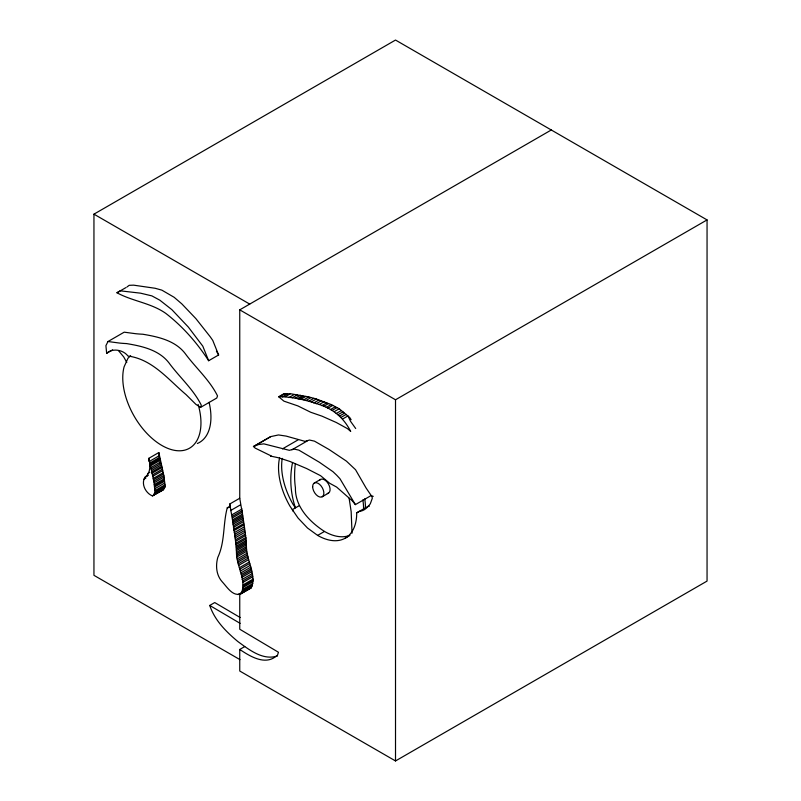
<?xml version="1.0" encoding="UTF-8"?>
<svg xmlns="http://www.w3.org/2000/svg" width="801" height="801" viewBox="0 0 801 801"><rect width="100%" height="100%" fill="white"/><g stroke="black" fill="none" stroke-linecap="round" stroke-linejoin="round"><path stroke-width="1.2" d="M148.796 460.815L148.856 458.302L158.828 452.545L163.835 475.494L165.006 484.835L164.876 487.238L163.234 489.852L152.38 495.899C145.752 493.186 140.886 484.144 144.841 477.396C150.958 473.001 150.258 464.92 148.856 458.302L154.112 482.763L155.114 491.884L153.261 495.609M230.418 505.962L227.274 507.774C222.848 524.224 225.131 541.846 217.802 557.406C215.469 565.746 216.23 575.258 222.308 581.906C227.073 586.993 232.991 597.186 241.251 593.641C246.948 580.054 236.325 566.267 236.465 552.4C235.564 536.129 232.44 519.929 229.777 503.999L239.749 498.242L239.749 309.847L551.288 129.982M241.251 593.641L251.214 587.884C256.921 574.297 246.297 560.52 246.438 546.642C245.537 530.372 242.413 514.182 239.749 498.242M295.339 463.559C294.398 471.569 294.277 479.789 295.419 487.769C294.948 506.663 309.536 521.831 324.485 531.443A55.289 31.92 60 0 0 349.997 535.238M106.653 353.291C112.671 347.824 123.154 349.767 127.99 356.034C152.45 359.218 168.33 379.654 186.022 394.583L195.935 404.385L200.56 407.389L201.321 405.256C193.492 389.336 179.384 377.101 168.871 362.743C158.788 349.787 141.757 346.112 126.538 343.579A244.796 141.336 60 0 1 119.409 343.048L107.995 341.526L105.912 345.652L106.653 353.291L112.631 349.837M292.575 462.477C289.431 477.316 290.503 493.516 295.459 507.864L293.096 504.42A55.289 31.92 60 0 1 282.242 458.372M130.663 355.724L128 358.197L124.095 366.828A55.289 31.92 60 0 0 164.185 446.728A55.289 31.92 60 0 0 198.157 404.495M355.384 504.63L352.42 500.975L336.64 487.078L329.702 483.283L320.58 475.694L306.613 468.535L289.942 461.456L278.638 457.792L270.558 456.089L271.199 455.939L255.199 448.119L253.436 446.497L258.413 444.565L263.859 443.864L289.381 450.332L293.937 449.041L298.883 450.132L319.349 462.237L332.946 471.669L336.69 475.213L339.964 478.718L355.384 504.63L370.963 495.639L373.256 496.35M279.589 457.862A55.289 31.92 60 0 0 289.982 506.212L298.082 518.067L307.514 528.019L317.627 535.398A55.289 31.92 60 0 0 356.725 512.82L359.459 511.308C364.145 511.088 367.729 507.273 370.302 503.789L372.255 498.442L372.054 496.78L366.077 487.989L355.544 469.716L346.372 461.096L329.111 449.531L314.463 441.141L309.516 440.049L304.951 441.341L286.147 436.094L278.478 434.943L270.718 436.615L253.436 446.497M208.65 360.73C197.096 342.798 182.558 326.297 165.677 313.301C150.818 302.908 132.555 301.296 116.966 292.765L120.19 290.823L140.515 293.166L151.89 295.889L159.86 300.205L171.855 309.647L188.355 327.088L202.793 346.152L208.65 360.73L218.623 354.973L212.756 340.395L210.122 336.64L195.895 318.638L181.827 303.889L174.157 297.301L161.852 290.142L155.134 288.27L133.617 285.156L129.191 285.326L126.938 287.008M277.506 655.879C263.018 660.915 248.951 649.571 237.847 641.531C226.082 631.689 214.688 620.324 209.742 605.446L214.728 602.562L240.16 617.511M239.98 659.644L93.947 575.328L93.947 214.157L395.514 40.05L707.053 219.915L707.053 581.085L395.514 760.95L239.749 671.018L239.749 649.461L244.736 646.587M116.966 292.765L125.947 287.579M107.995 341.526L124.195 332.175L135.609 333.697A244.796 141.336 60 0 0 142.738 334.227C157.957 336.76 174.988 340.435 185.071 353.391C195.584 367.749 209.692 379.984 217.522 395.904L216.761 398.037L200.56 407.389M149.226 461.496L159.199 455.739L158.828 452.545M149.547 463.198L159.509 457.441M149.597 464.26L159.569 458.502L159.199 455.739M149.717 464.57L159.689 458.813M149.707 465.051L159.679 459.293L159.569 458.502M150.117 466.092L160.09 460.335M150.518 467.804L160.49 462.047M151.089 469.126L161.061 463.368M278.668 396.755C292.325 396.645 306.182 400.11 319.269 404.505C333.807 409.291 343.719 418.002 350.708 431.389L347.444 428.625L336.28 422.487L322.002 416.16L310.718 412.255L297.912 405.927L283.904 401.141L278.668 396.755L283.644 393.882L290.463 393.722L308.796 396.936L316.345 399.008L331.193 404.545L339.234 408.76L349.707 417.501L351.118 419.714M151.449 470.598L161.422 464.84M279.95 396.435L284.936 393.561M147.835 473.461L149.827 472.31M151.779 472.049L161.742 466.292M282.363 396.885L287.349 394.012M146.203 476.275L148.195 475.123M144.841 477.396L147.825 475.664M151.96 473.251L161.932 467.494M285.476 396.595L290.463 393.722M143.88 479.238L145.872 478.087M152.5 474.913L162.473 469.156M152.681 476.375L162.643 470.618M288.921 397.566L293.907 394.693M292.265 397.797L297.251 394.913M153.221 478.477L163.194 472.72M153.351 479.859L163.324 474.102M295.349 398.117L300.325 395.243M153.862 481.251L163.835 475.494M297.341 398.708L302.327 395.834M298.733 399.088L303.719 396.215M154.112 482.763L164.085 477.006M300.926 399.268L305.912 396.385M154.172 484.595L164.145 478.838M154.263 485.947L164.235 480.189M303.809 399.819L308.796 396.936M154.363 487.108L164.335 481.351M306.142 400.39L311.128 397.516M154.653 488.85L164.616 483.093M308.876 401.201L313.862 398.317M155.044 490.582L165.006 484.835M155.114 491.884L165.086 486.127M311.359 401.882L316.345 399.008M154.903 492.995L164.876 487.238M154.423 493.917L164.395 488.159M153.882 494.738L163.855 488.98M152.38 495.899L163.234 489.852M313.772 402.973L318.748 400.1M316.185 403.754L321.161 400.87M319.269 404.505L324.255 401.631M321.782 405.656L326.758 402.783M254.778 445.887L270.718 436.615M323.534 406.447L328.52 403.574M326.217 407.419L331.193 404.545M327.879 408.22L332.866 405.336M330.433 409.571L335.419 406.698M332.085 410.432L337.071 407.549M334.247 411.634L339.234 408.76M336.17 413.526L341.156 410.643M338.002 414.718L342.988 411.844M282.503 448.86L298.082 439.869M339.494 416.089L344.48 413.206M341.226 417.281L346.212 414.407M342.978 418.803L347.964 415.919L350.528 421.306L355.694 428.515M291.934 449.792L307.514 440.8M239.749 309.847L395.514 399.779L707.053 219.915M230.498 510.607L240.47 504.85M232.08 514.703L242.052 508.955M232.37 516.345L242.343 510.587M232.44 517.877L242.413 512.119M232.721 519.759L242.683 514.002M232.771 521.231L242.743 515.474M232.841 522.713L242.813 516.955M232.951 524.244L242.913 518.487M233.271 525.887L243.234 520.129M233.381 527.448L243.354 521.701M233.732 529.371L243.694 523.614M314.292 483.023L320.52 479.429M233.852 530.693L243.824 524.935M234.222 532.675L244.195 526.918M234.573 534.397L244.545 528.64M234.713 536.209L244.685 530.452M235.094 537.922L245.066 532.164M235.444 539.824L245.416 534.067M235.774 541.216L245.747 535.458M299.194 505.701L292.345 509.666L292.876 511.028M236.065 543.108L246.027 537.351M236.115 544.58L246.087 538.823M236.375 546.172L246.338 540.415M322.222 496.76L328.45 493.166M236.385 547.654L246.348 541.897M236.395 549.136L246.368 543.378M236.425 550.647L246.398 544.89M236.465 552.4L246.438 546.642M236.545 553.912L246.508 548.154M236.655 555.433L246.618 549.676M236.816 556.985L246.778 551.228M237.196 558.928L247.169 553.171M237.597 560.55L247.569 554.793M237.997 562.022L247.97 556.264M238.207 563.854L248.18 558.097M238.678 565.376L248.65 559.619M239.369 567.749L249.341 561.992M239.799 569.191L249.772 563.433M240.25 571.123L250.212 565.366M240.871 572.885L250.833 567.128M241.241 574.517L251.204 568.76M241.592 575.899L251.554 570.142M241.732 577.461L251.704 571.704M317.627 535.398L324.485 531.443M356.725 512.82L368.18 506.272L369.271 506.282M242.132 579.443L252.095 573.686M242.483 581.075L252.445 575.318M242.803 582.507L252.766 576.75M243.254 584.78L253.216 579.023M243.174 585.952L253.146 580.194M243.073 587.413L253.046 581.666M242.913 589.296L252.886 583.539M242.513 590.447L252.485 584.69M242.242 591.649L252.205 585.891M238.057 594.602L251.654 586.883M239.088 594.422L248.06 589.236M240.06 594.132L251.214 587.884M345.281 538.132L349.196 535.879M249.061 588.665L250.032 588.375M227.274 507.774L229.777 507.333L229.777 503.999M161.251 489.922L162.353 490.142M93.947 214.157L249.712 304.09M239.749 649.461C249.451 655.919 263.869 665.01 274.993 657.09L277.396 655.478L278.458 652.264L239.749 629.226L239.749 594.222M240.14 623.368L209.742 605.446M216.4 351.108L218.623 354.973M118.478 350.628L123.714 356.916L126.788 362.452M352.04 533.186L351.168 511.689L349.106 498.182M159.84 461.937L159.87 463.178M395.514 399.779L395.514 760.95M209.081 402.332A55.289 31.92 60 0 1 197.346 443.504M364.745 498.823A55.289 31.92 60 0 1 365.456 507.784M362.873 499.904A55.289 31.92 60 0 1 363.584 508.865M319.629 480.25A7.93 4.576 60 0 1 328.45 484.004A7.93 4.576 60 0 1 327.289 493.516M312.65 486.658A7.93 4.576 60 0 0 321.061 497.121A7.93 4.576 60 0 0 321.061 485.907A7.93 4.576 60 0 0 312.65 486.658"/></g></svg>
